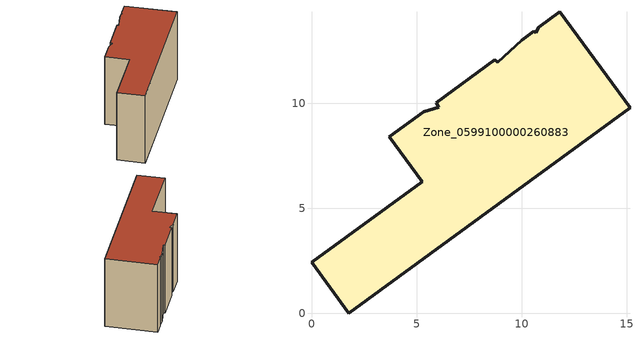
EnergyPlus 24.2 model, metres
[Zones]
Zone_0599100000260883
 floor ground (C_G): 6.05,9.79 5.93,10.02 8.73,12.07 8.85,11.93 10,13 10.57,13.42 10.68,13.35 10.81,13.6 11.81,14.35 15.16,9.78 1.77,0 0,2.42 5.26,6.26 3.71,8.4 5.33,9.59 z0
 wall outside (C_F): 0,2.42 1.77,0 15.16,9.78 11.81,14.35 10.81,13.6 10.68,13.35 10.57,13.42 10,13 8.85,11.93 8.73,12.07 5.93,10.02 6.05,9.79 5.33,9.59 3.71,8.4 5.26,6.26 0,2.42 z0:8.31
 roof outside (C_R): 5.93,10.02 6.05,9.79 5.33,9.59 3.71,8.4 5.26,6.26 0,2.42 1.77,0 15.16,9.78 11.81,14.35 10.81,13.6 10.68,13.35 10.57,13.42 10,13 8.85,11.93 8.73,12.07 z8.31
[BUILDING]
Pand.0599100000260883: North Axis=0; Terrain=City; Loads Convergence Tolerance Value=0.04; Temperature Convergence Tolerance Value=0.4; Solar Distribution=FullExterior; Maximum Number of Warmup Days=25; Minimum Number of Warmup Days=1
[Site:Location]
Rotterdam.The.Hague.AP_ZH_NLD Design_Conditions: Latitude=51.96; Longitude=4.45; Time Zone=1; Elevation=-4.5
[SITE:GROUNDTEMPERATURE:BUILDINGSURFACE]
18, 18, 18, 18, 18, 18, 18, 18, 18, 18, 18, 18
[MATERIAL] Thermal Absorptance=0.9; Solar Absorptance=0.7; Visible Absorptance=0.7
Name | Roughness | Thickness | Conductivity | Density | Specific Heat
G.TC.1975-1991 | MediumSmooth | 0.15 | 0.288461 | 540 | 1210
F.TC.1975-1991 | Rough | 0.3 | 0.230769 | 1920 | 840
R.TC.1975-1991 | MediumRough | 0.2 | 0.153846 | 1500 | 1000
[CONSTRUCTION]
C_G: G.TC.1975-1991
C_F: F.TC.1975-1991
C_R: R.TC.1975-1991
[ZONE]
Zone_0599100000260883: Type=1; Multiplier=1; Ceiling Height=Autocalculate; Volume=Autocalculate; Floor Area=autocalculate; Part of Total Floor Area=Yes
[ZONEINFILTRATION:DESIGNFLOWRATE]
Infil_Zone_0599100000260883: Zone or ZoneList or Space or SpaceList=Zone_0599100000260883; Schedule=AlwaysOn; Design Flow Rate Calculation Method=Flow/Area; Flow Rate per Floor Area=0.003; Constant Term Coefficient=1; Temperature Term Coefficient=0; Velocity Term Coefficient=0; Velocity Squared Term Coefficient=0
[HVACTEMPLATE:ZONE:IDEALLOADSAIRSYSTEM]
Zone_0599100000260883: Maximum Heating Supply Air Temperature=50; Minimum Cooling Supply Air Temperature=13; Maximum Heating Supply Air Humidity Ratio=0.0156; Minimum Cooling Supply Air Humidity Ratio=0.0077; Heating Limit=NoLimit; Cooling Limit=NoLimit; Dehumidification Control Type=ConstantSensibleHeatRatio; Cooling Sensible Heat Ratio=0.7; Dehumidification Setpoint=60; Humidification Control Type=None; Humidification Setpoint=30; Outdoor Air Method=None; Outdoor Air Flow Rate per Person=0.00944; Outdoor Air Flow Rate per Zone Floor Area=0; Outdoor Air Flow Rate per Zone=0; Demand Controlled Ventilation Type=None; Outdoor Air Economizer Type=NoEconomizer; Heat Recovery Type=None; Sensible Heat Recovery Effectiveness=0.7; Latent Heat Recovery Effectiveness=0.65
[ZONECONTROL:THERMOSTAT]
ThermostatControl_Zone_0599100000260883: Zone or ZoneList=Zone_0599100000260883; Control Type Schedule=DualSetpointControlType; Control 1=Thermostat_Zone_0599100000260883; Temperature Difference Between Cutout And Setpoint=0
[THERMOSTATSETPOINT:DUALSETPOINT]
Thermostat_Zone_0599100000260883: Heating Setpoint Temperature Schedule=HeatingSetpoint_Zone_0599100000260883; Cooling Setpoint Temperature Schedule=CoolingSetpoint_Zone_0599100000260883
[SCHEDULE:COMPACT]
HeatingSetpoint_Zone_0599100000260883: Through: 12/31, For: AllDays, Until: 24:00, 21
CoolingSetpoint_Zone_0599100000260883: Through: 12/31, For: AllDays, Until: 24:00, 24
DualSetpointControlType: Through: 12/31, For: AllDays, Until: 24:00, 4
AlwaysOn: Through: 12/31, For: AllDays, Until: 24:00, 1
